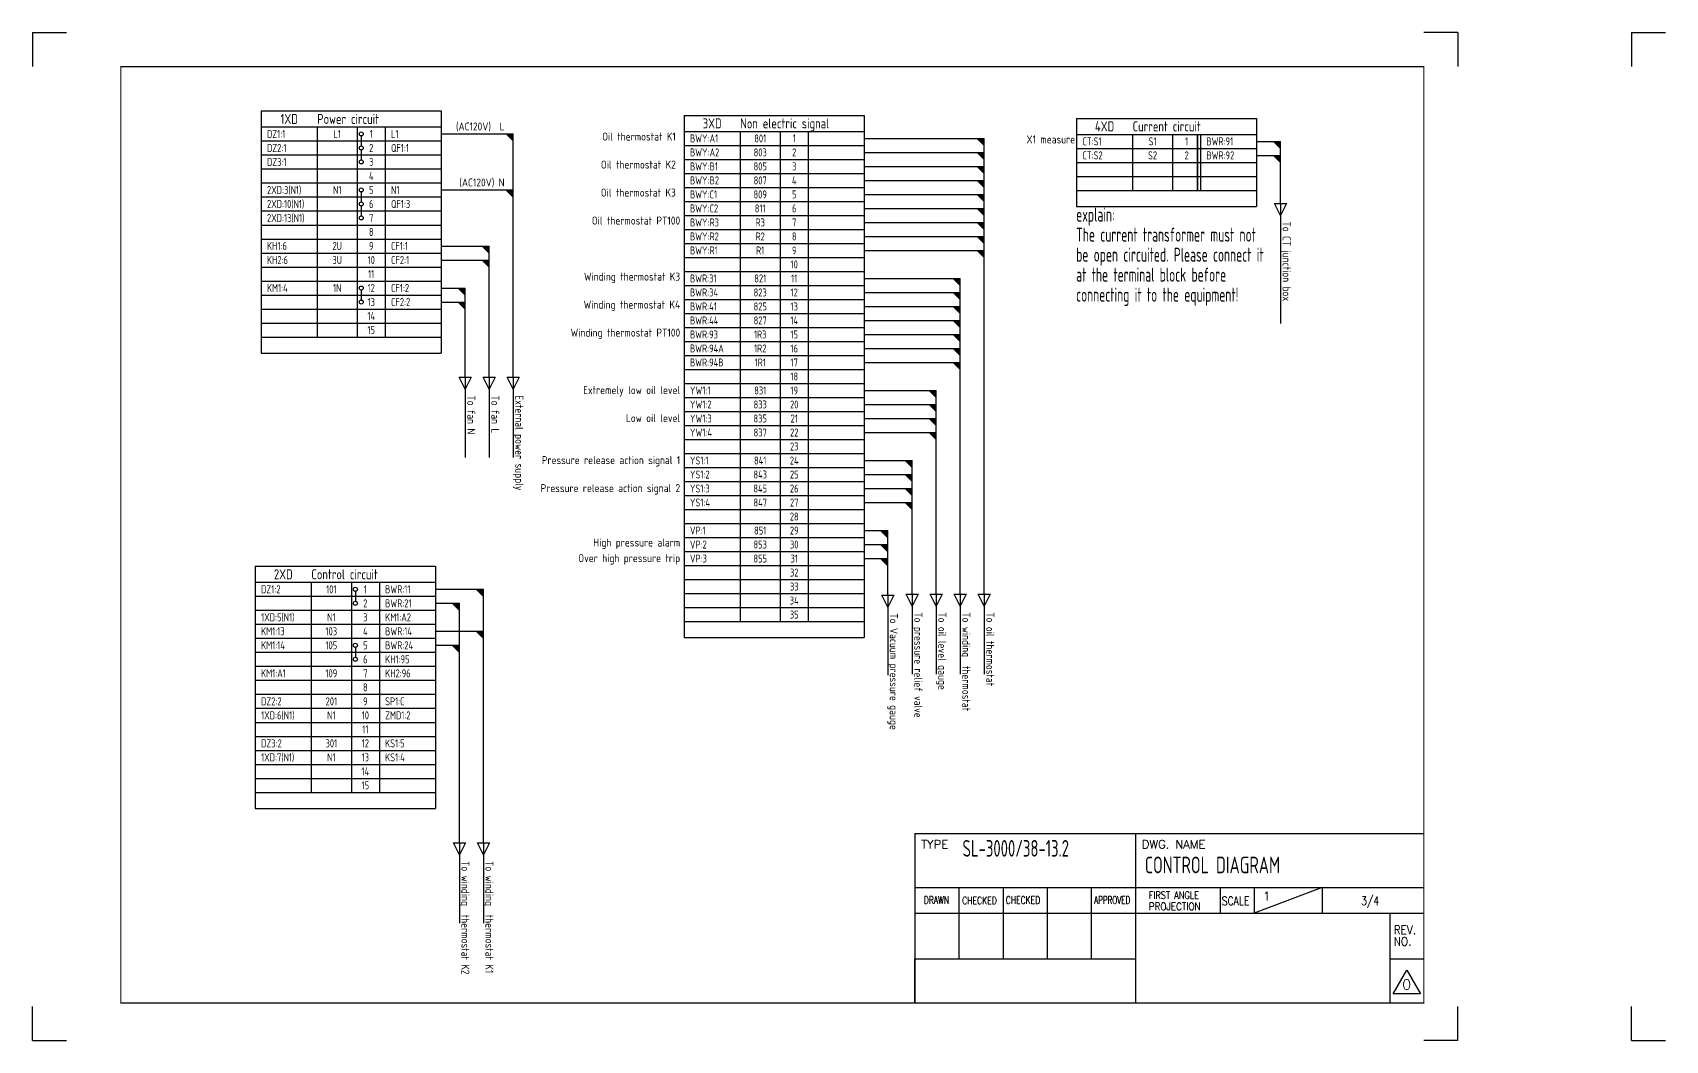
# Model space of a CAD drawing. Header units: millimetres. Extents: x 3839 to 6700, y -15967 to -14234.
# Drawn here: x 4754.7 to 5244.3, y -15966.7 to -15664.5 of the extents above; entities that cross this region are included whole.
import ezdxf
from ezdxf.enums import TextEntityAlignment as Align

# ---------------------------------------------------------------- set-up
doc = ezdxf.new("R2010")
doc.units = ezdxf.units.MM
doc.layers.get('0').update_dxf_attribs({"lineweight": 15})
for name, color, linetype in [('1', 4, 'Continuous'), ('2', 3, 'Continuous'), ('CABLE', 4, 'Continuous'), ('LY_JxDzb', 7, 'Continuous'), ('MXB', 4, 'Continuous')]:
    doc.layers.add(name, color=color, linetype=linetype)
doc.layers.add('paper', color=254, linetype='Continuous', plot=False)
doc.layers.add('铁心', color=3, linetype='Continuous', lineweight=0)
doc.styles.add('GB', font='gbenor.shx', dxfattribs={"bigfont": 'gbcbig.shx'})
doc.styles.add('MY-GB', font='gbenor.shx', dxfattribs={"width": 0.9, "bigfont": 'gbcbig.shx'})
doc.styles.add('ROMANS', font='romans.shx', dxfattribs={"oblique": 5})

msp = doc.modelspace()

# ---------------------------------------------------------------- linework, layer by layer
at = {"layer": '1', "const_width": 0.356}
msp.add_lwpolyline([(4781.13, -15955.49), (5171.86, -15955.49), (5171.86, -15674.65), (4781.13, -15674.65), (4781.13, -15955.49)], dxfattribs=at)
msp.add_lwpolyline([(4781.13, -15955.49), (5171.86, -15955.49), (5171.86, -15674.65), (4781.13, -15674.65), (4781.13, -15955.49)], dxfattribs=at)
at = {"layer": '2'}
for p, q in [((5019.23, -15904.61), (5171.86, -15904.61)), ((5019.23, -15904.61), (5019.23, -15955.49)), ((5085.37, -15904.61), (5085.37, -15955.49)), ((5019.23, -15920.89), (5171.86, -15920.89)), ((5032.46, -15920.89), (5032.46, -15942.23)), ((5045.69, -15920.89), (5045.69, -15942.23)), ((5058.92, -15920.89), (5058.92, -15942.23)), ((5072.14, -15920.89), (5072.14, -15942.23)), ((5110.81, -15920.89), (5110.81, -15928.52)), ((5141.34, -15920.89), (5120.99, -15928.52)), ((5120.99, -15920.89), (5120.99, -15928.52)), ((5141.34, -15920.89), (5141.34, -15928.52)), ((5019.23, -15928.52), (5085.37, -15928.52)), ((5085.37, -15928.52), (5171.86, -15928.52)), ((5161.69, -15928.52), (5161.69, -15955.49)), ((5019.23, -15942.23), (5085.37, -15942.23)), ((5019.23, -15955.46), (5019.23, -15942.23)), ((5161.69, -15942.23), (5171.86, -15942.23)), ((5162.7, -15952.69), (5166.77, -15945.64)), ((5166.77, -15945.64), (5170.84, -15952.69)), ((5170.84, -15952.69), (5162.7, -15952.69))]:
    msp.add_line(p, q, dxfattribs=at)
at = {"layer": 'CABLE'}
for points in [[(4877.21, -15694.86), (4898.81, -15694.86)], [(4898.81, -15767.84), (4898.81, -15694.86)], [(5004.05, -15696.19), (5040.05, -15696.19)], [(5040.05, -15832.88), (5040.05, -15696.19)], [(5004.05, -15700.39), (5040.05, -15700.39)], [(5121.72, -15697.08), (5128.92, -15697.08)], [(5121.72, -15701.28), (5128.92, -15701.28)], [(5128.92, -15715.67), (5128.92, -15697.08)], [(5004.05, -15704.59), (5040.05, -15704.59)], [(5004.05, -15708.79), (5040.05, -15708.79)], [(4877.21, -15711.66), (4898.81, -15711.66)], [(5004.05, -15712.99), (5040.05, -15712.99)], [(5128.92, -15715.67), (5128.92, -15719.27), (5127.12, -15715.67), (5130.72, -15715.67), (5128.92, -15719.27), (5128.92, -15751.67)], [(5004.05, -15717.19), (5040.05, -15717.19)], [(5004.05, -15721.39), (5040.05, -15721.39)], [(5004.05, -15725.59), (5040.05, -15725.59)], [(4877.21, -15728.46), (4891.61, -15728.46)], [(4891.61, -15767.84), (4891.61, -15728.46)], [(5004.05, -15729.79), (5040.05, -15729.79)], [(4877.21, -15732.66), (4891.61, -15732.66)], [(5004.05, -15738.19), (5032.85, -15738.19)], [(5032.85, -15832.88), (5032.85, -15738.19)], [(4877.21, -15741.06), (4884.41, -15741.06)], [(4877.21, -15745.26), (4884.41, -15745.26)], [(4884.41, -15767.84), (4884.41, -15741.06)], [(5004.05, -15742.39), (5032.85, -15742.39)], [(5004.05, -15746.59), (5032.85, -15746.59)], [(5004.05, -15750.79), (5032.85, -15750.79)], [(5004.05, -15754.99), (5032.85, -15754.99)], [(5004.05, -15759.19), (5032.85, -15759.19)], [(5004.05, -15763.39), (5032.85, -15763.39)], [(4884.41, -15767.84), (4884.41, -15771.44), (4882.61, -15767.84), (4886.21, -15767.84), (4884.41, -15771.44), (4884.41, -15791.84)], [(4891.61, -15767.84), (4891.61, -15771.44), (4889.81, -15767.84), (4893.41, -15767.84), (4891.61, -15771.44), (4891.61, -15791.84)], [(4898.81, -15767.84), (4898.81, -15771.44), (4897.01, -15767.84), (4900.61, -15767.84), (4898.81, -15771.44), (4898.81, -15791.84)], [(5004.05, -15771.79), (5025.65, -15771.79)], [(5025.65, -15832.88), (5025.65, -15771.79)], [(5004.05, -15775.99), (5025.65, -15775.99)], [(5004.05, -15780.19), (5025.65, -15780.19)], [(5004.05, -15784.39), (5025.65, -15784.39)], [(5004.05, -15792.79), (5018.45, -15792.79)], [(5018.45, -15832.88), (5018.45, -15792.79)], [(5004.05, -15796.99), (5018.45, -15796.99)], [(5004.05, -15801.19), (5018.45, -15801.19)], [(5004.05, -15805.39), (5018.45, -15805.39)], [(5004.05, -15813.79), (5011.12, -15813.79)], [(5011.12, -15833.2), (5011.12, -15813.79)], [(5004.05, -15817.99), (5011.12, -15817.99)], [(5004.05, -15822.19), (5011.12, -15822.19)], [(4875.44, -15831.41), (4889.84, -15831.41)], [(4889.84, -15907.49), (4889.84, -15831.41)], [(5011.12, -15833.2), (5011.12, -15836.8), (5009.32, -15833.2), (5012.92, -15833.2), (5011.12, -15836.8), (5011.12, -15857.2)], [(5018.45, -15832.88), (5018.45, -15836.48), (5016.65, -15832.88), (5020.25, -15832.88), (5018.45, -15836.48), (5018.45, -15856.88)], [(5025.65, -15832.88), (5025.65, -15836.48), (5023.85, -15832.88), (5027.45, -15832.88), (5025.65, -15836.48), (5025.65, -15856.88)], [(5032.85, -15832.88), (5032.85, -15836.48), (5031.05, -15832.88), (5034.65, -15832.88), (5032.85, -15836.48), (5032.85, -15856.88)], [(5040.05, -15832.88), (5040.05, -15836.48), (5038.25, -15832.88), (5041.85, -15832.88), (5040.05, -15836.48), (5040.05, -15856.88)], [(4875.44, -15835.61), (4882.64, -15835.61)], [(4882.64, -15907.49), (4882.64, -15835.61)], [(4875.44, -15844.01), (4889.84, -15844.01)], [(4875.44, -15848.21), (4882.64, -15848.21)], [(4882.64, -15907.49), (4882.64, -15911.09), (4880.84, -15907.49), (4884.44, -15907.49), (4882.64, -15911.09), (4882.64, -15931.49)], [(4889.84, -15907.49), (4889.84, -15911.09), (4888.04, -15907.49), (4891.64, -15907.49), (4889.84, -15911.09), (4889.84, -15931.49)]]:
    msp.add_lwpolyline(points, dxfattribs=at)
for points in [[(4898.81, -15694.86), (4898.81, -15697.26), (4896.41, -15694.86)], [(5040.05, -15696.19), (5040.05, -15698.59), (5037.65, -15696.19)], [(5040.05, -15700.39), (5040.05, -15702.79), (5037.65, -15700.39)], [(5128.92, -15697.08), (5128.92, -15699.48), (5126.52, -15697.08)], [(5128.92, -15701.28), (5128.92, -15703.68), (5126.52, -15701.28)], [(5040.05, -15704.59), (5040.05, -15706.99), (5037.65, -15704.59)], [(5040.05, -15708.79), (5040.05, -15711.19), (5037.65, -15708.79)], [(4898.81, -15711.66), (4898.81, -15714.06), (4896.41, -15711.66)], [(5040.05, -15712.99), (5040.05, -15715.39), (5037.65, -15712.99)], [(5040.05, -15717.19), (5040.05, -15719.59), (5037.65, -15717.19)], [(5040.05, -15721.39), (5040.05, -15723.79), (5037.65, -15721.39)], [(5040.05, -15725.59), (5040.05, -15727.99), (5037.65, -15725.59)], [(4891.61, -15728.46), (4891.61, -15730.86), (4889.21, -15728.46)], [(5040.05, -15729.79), (5040.05, -15732.19), (5037.65, -15729.79)], [(4891.61, -15732.66), (4891.61, -15735.06), (4889.21, -15732.66)], [(5032.85, -15738.19), (5032.85, -15740.59), (5030.45, -15738.19)], [(4884.41, -15741.06), (4884.41, -15743.46), (4882.01, -15741.06)], [(4884.41, -15745.26), (4884.41, -15747.66), (4882.01, -15745.26)], [(5032.85, -15742.39), (5032.85, -15744.79), (5030.45, -15742.39)], [(5032.85, -15746.59), (5032.85, -15748.99), (5030.45, -15746.59)], [(5032.85, -15750.79), (5032.85, -15753.19), (5030.45, -15750.79)], [(5032.85, -15754.99), (5032.85, -15757.39), (5030.45, -15754.99)], [(5032.85, -15759.19), (5032.85, -15761.59), (5030.45, -15759.19)], [(5032.85, -15763.39), (5032.85, -15765.79), (5030.45, -15763.39)], [(5025.65, -15771.79), (5025.65, -15774.19), (5023.25, -15771.79)], [(5025.65, -15775.99), (5025.65, -15778.39), (5023.25, -15775.99)], [(5025.65, -15780.19), (5025.65, -15782.59), (5023.25, -15780.19)], [(5025.65, -15784.39), (5025.65, -15786.79), (5023.25, -15784.39)], [(5018.45, -15792.79), (5018.45, -15795.19), (5016.05, -15792.79)], [(5018.45, -15796.99), (5018.45, -15799.39), (5016.05, -15796.99)], [(5018.45, -15801.19), (5018.45, -15803.59), (5016.05, -15801.19)], [(5018.45, -15805.39), (5018.45, -15807.79), (5016.05, -15805.39)], [(5011.12, -15813.79), (5011.12, -15816.19), (5008.72, -15813.79)], [(5011.12, -15817.99), (5011.12, -15820.39), (5008.72, -15817.99)], [(5011.12, -15822.19), (5011.12, -15824.59), (5008.72, -15822.19)], [(4889.84, -15831.41), (4889.84, -15833.81), (4887.44, -15831.41)], [(4882.64, -15835.61), (4882.64, -15838.01), (4880.24, -15835.61)], [(4882.64, -15848.21), (4882.64, -15850.61), (4880.24, -15848.21)], [(4889.84, -15844.01), (4889.84, -15846.41), (4887.44, -15844.01)]]:
    msp.add_solid(points, dxfattribs=at)
at = {"layer": 'LY_JxDzb'}
for p, q in [((4823.21, -15687.96), (4877.21, -15687.96)), ((4823.21, -15687.96), (4823.21, -15692.76)), ((4877.21, -15687.96), (4877.21, -15692.76)), ((4950.05, -15689.29), (5004.05, -15689.29)), ((4950.05, -15689.29), (4950.05, -15694.09)), ((5004.05, -15689.29), (5004.05, -15694.09)), ((5067.72, -15690.18), (5121.72, -15690.18)), ((5067.72, -15690.18), (5067.72, -15694.98)), ((5121.72, -15690.18), (5121.72, -15694.98)), ((4823.21, -15692.76), (4877.21, -15692.76)), ((4823.21, -15692.76), (4823.21, -15696.96)), ((4823.21, -15692.76), (4823.21, -15696.96)), ((4840.01, -15692.76), (4840.01, -15696.96)), ((4852.01, -15692.76), (4852.01, -15696.96)), ((4860.41, -15692.76), (4860.41, -15696.96)), ((4877.21, -15692.76), (4877.21, -15696.96)), ((4877.21, -15692.76), (4877.21, -15696.96)), ((4950.05, -15694.09), (5004.05, -15694.09)), ((4950.05, -15694.09), (4950.05, -15698.29)), ((4950.05, -15694.09), (4950.05, -15698.29)), ((4966.85, -15694.09), (4966.85, -15698.29)), ((4978.85, -15694.09), (4978.85, -15698.29)), ((4987.25, -15694.09), (4987.25, -15698.29)), ((5004.05, -15694.09), (5004.05, -15698.29)), ((5004.05, -15694.09), (5004.05, -15698.29)), ((5067.72, -15694.98), (5121.72, -15694.98)), ((5067.72, -15694.98), (5067.72, -15699.18)), ((5067.72, -15694.98), (5067.72, -15699.18)), ((5084.52, -15694.98), (5084.52, -15699.18)), ((5096.52, -15694.98), (5096.52, -15699.18)), ((5104.92, -15694.98), (5104.92, -15699.18)), ((5121.72, -15694.98), (5121.72, -15699.18)), ((5121.72, -15694.98), (5121.72, -15699.18)), ((4823.21, -15696.96), (4877.21, -15696.96)), ((4823.21, -15696.96), (4823.21, -15701.16)), ((4823.21, -15696.96), (4823.21, -15701.16)), ((4823.21, -15701.16), (4877.21, -15701.16)), ((4823.21, -15701.16), (4823.21, -15705.36)), ((4823.21, -15701.16), (4823.21, -15705.36)), ((4840.01, -15696.96), (4840.01, -15701.16)), ((4840.01, -15701.16), (4840.01, -15705.36)), ((4852.01, -15696.96), (4852.01, -15701.16)), ((4852.01, -15701.16), (4852.01, -15705.36)), ((4860.41, -15696.96), (4860.41, -15701.16)), ((4860.41, -15701.16), (4860.41, -15705.36)), ((4877.21, -15696.96), (4877.21, -15701.16)), ((4877.21, -15696.96), (4877.21, -15701.16)), ((4877.21, -15701.16), (4877.21, -15705.36)), ((4877.21, -15701.16), (4877.21, -15705.36)), ((4950.05, -15698.29), (5004.05, -15698.29)), ((4950.05, -15698.29), (4950.05, -15702.49)), ((4950.05, -15698.29), (4950.05, -15702.49)), ((4966.85, -15698.29), (4966.85, -15702.49)), ((4978.85, -15698.29), (4978.85, -15702.49)), ((4987.25, -15698.29), (4987.25, -15702.49)), ((5004.05, -15698.29), (5004.05, -15702.49)), ((5004.05, -15698.29), (5004.05, -15702.49)), ((5067.72, -15699.18), (5121.72, -15699.18)), ((5067.72, -15699.18), (5067.72, -15703.38)), ((5067.72, -15699.18), (5067.72, -15703.38)), ((5084.52, -15699.18), (5084.52, -15703.38)), ((5096.52, -15699.18), (5096.52, -15703.38)), ((5104.92, -15699.18), (5104.92, -15703.38)), ((5121.72, -15699.18), (5121.72, -15703.38)), ((5121.72, -15699.18), (5121.72, -15703.38)), ((4823.21, -15705.36), (4877.21, -15705.36)), ((4823.21, -15705.36), (4823.21, -15709.56)), ((4823.21, -15705.36), (4823.21, -15709.56)), ((4840.01, -15705.36), (4840.01, -15709.56)), ((4852.01, -15705.36), (4852.01, -15709.56)), ((4860.41, -15705.36), (4860.41, -15709.56)), ((4877.21, -15705.36), (4877.21, -15709.56)), ((4877.21, -15705.36), (4877.21, -15709.56)), ((4950.05, -15702.49), (5004.05, -15702.49)), ((4950.05, -15702.49), (4950.05, -15706.69)), ((4950.05, -15702.49), (4950.05, -15706.69)), ((4966.85, -15702.49), (4966.85, -15706.69)), ((4978.85, -15702.49), (4978.85, -15706.69)), ((4987.25, -15702.49), (4987.25, -15706.69)), ((5004.05, -15702.49), (5004.05, -15706.69)), ((5004.05, -15702.49), (5004.05, -15706.69)), ((5067.72, -15703.38), (5121.72, -15703.38)), ((5067.72, -15703.38), (5067.72, -15707.58)), ((5067.72, -15703.38), (5067.72, -15707.58)), ((5084.52, -15703.38), (5084.52, -15711.78)), ((5096.52, -15703.38), (5096.52, -15711.78)), ((5104.92, -15703.38), (5104.92, -15707.58)), ((5121.72, -15703.38), (5121.72, -15707.58)), ((5121.72, -15703.38), (5121.72, -15707.58)), ((4823.21, -15709.56), (4877.21, -15709.56)), ((4823.21, -15709.56), (4823.21, -15713.76)), ((4823.21, -15709.56), (4823.21, -15713.76)), ((4840.01, -15709.56), (4840.01, -15713.76)), ((4852.01, -15709.56), (4852.01, -15713.76)), ((4860.41, -15709.56), (4860.41, -15713.76)), ((4877.21, -15709.56), (4877.21, -15713.76)), ((4877.21, -15709.56), (4877.21, -15713.76)), ((4950.05, -15706.69), (5004.05, -15706.69)), ((4950.05, -15706.69), (4950.05, -15710.89)), ((4950.05, -15706.69), (4950.05, -15710.89)), ((4950.05, -15710.89), (5004.05, -15710.89)), ((4950.05, -15710.89), (4950.05, -15715.09)), ((4950.05, -15710.89), (4950.05, -15715.09)), ((4966.85, -15706.69), (4966.85, -15710.89)), ((4966.85, -15710.89), (4966.85, -15715.09)), ((4978.85, -15706.69), (4978.85, -15710.89)), ((4978.85, -15710.89), (4978.85, -15715.09)), ((4987.25, -15706.69), (4987.25, -15710.89)), ((4987.25, -15710.89), (4987.25, -15715.09)), ((5004.05, -15706.69), (5004.05, -15710.89)), ((5004.05, -15706.69), (5004.05, -15710.89)), ((5004.05, -15710.89), (5004.05, -15715.09)), ((5004.05, -15710.89), (5004.05, -15715.09)), ((5067.72, -15707.58), (5121.72, -15707.58)), ((5067.72, -15707.58), (5067.72, -15711.78)), ((5067.72, -15707.58), (5067.72, -15711.78)), ((5104.92, -15707.58), (5104.92, -15711.78)), ((5121.72, -15707.58), (5121.72, -15711.78)), ((5121.72, -15707.58), (5121.72, -15711.78)), ((4823.21, -15713.76), (4877.21, -15713.76)), ((4823.21, -15713.76), (4823.21, -15717.96)), ((4823.21, -15713.76), (4823.21, -15717.96)), ((4840.01, -15713.76), (4840.01, -15717.96)), ((4852.01, -15713.76), (4852.01, -15717.96)), ((4860.41, -15713.76), (4860.41, -15717.96)), ((4877.21, -15713.76), (4877.21, -15717.96)), ((4877.21, -15713.76), (4877.21, -15717.96)), ((4950.05, -15715.09), (5004.05, -15715.09)), ((4950.05, -15715.09), (4950.05, -15719.29)), ((4950.05, -15715.09), (4950.05, -15719.29)), ((4966.85, -15715.09), (4966.85, -15719.29)), ((4978.85, -15715.09), (4978.85, -15719.29)), ((4987.25, -15715.09), (4987.25, -15719.29)), ((5004.05, -15715.09), (5004.05, -15719.29)), ((5004.05, -15715.09), (5004.05, -15719.29)), ((5067.72, -15711.78), (5121.72, -15711.78)), ((5067.72, -15711.78), (5067.72, -15715.98)), ((5067.72, -15711.78), (5067.72, -15715.98)), ((5067.72, -15711.78), (5121.72, -15711.78)), ((5067.72, -15711.78), (5067.72, -15716.58)), ((5121.72, -15711.78), (5121.72, -15715.98)), ((5121.72, -15711.78), (5121.72, -15715.98)), ((5121.72, -15711.78), (5121.72, -15716.58)), ((4823.21, -15717.96), (4877.21, -15717.96)), ((4823.21, -15717.96), (4823.21, -15722.16)), ((4823.21, -15717.96), (4823.21, -15722.16)), ((4840.01, -15717.96), (4840.01, -15722.16)), ((4852.01, -15717.96), (4852.01, -15722.16)), ((4860.41, -15717.96), (4860.41, -15722.16)), ((4877.21, -15717.96), (4877.21, -15722.16)), ((4877.21, -15717.96), (4877.21, -15722.16)), ((4950.05, -15719.29), (5004.05, -15719.29)), ((4950.05, -15719.29), (4950.05, -15723.49)), ((4950.05, -15719.29), (4950.05, -15723.49)), ((4966.85, -15719.29), (4966.85, -15723.49)), ((4978.85, -15719.29), (4978.85, -15723.49)), ((4987.25, -15719.29), (4987.25, -15723.49)), ((5004.05, -15719.29), (5004.05, -15723.49)), ((5004.05, -15719.29), (5004.05, -15723.49)), ((5067.72, -15716.58), (5121.72, -15716.58)), ((4823.21, -15722.16), (4877.21, -15722.16)), ((4823.21, -15722.16), (4823.21, -15726.36)), ((4823.21, -15722.16), (4823.21, -15726.36)), ((4840.01, -15722.16), (4840.01, -15726.36)), ((4852.01, -15722.16), (4852.01, -15726.36)), ((4860.41, -15722.16), (4860.41, -15726.36)), ((4877.21, -15722.16), (4877.21, -15726.36)), ((4877.21, -15722.16), (4877.21, -15726.36)), ((4950.05, -15723.49), (5004.05, -15723.49)), ((4950.05, -15723.49), (4950.05, -15727.69)), ((4950.05, -15723.49), (4950.05, -15727.69)), ((4966.85, -15723.49), (4966.85, -15727.69)), ((4978.85, -15723.49), (4978.85, -15727.69)), ((4987.25, -15723.49), (4987.25, -15727.69)), ((5004.05, -15723.49), (5004.05, -15727.69)), ((5004.05, -15723.49), (5004.05, -15727.69)), ((4823.21, -15726.36), (4877.21, -15726.36)), ((4823.21, -15726.36), (4823.21, -15730.56)), ((4823.21, -15726.36), (4823.21, -15730.56)), ((4823.21, -15730.56), (4877.21, -15730.56)), ((4823.21, -15730.56), (4823.21, -15734.76)), ((4823.21, -15730.56), (4823.21, -15734.76)), ((4840.01, -15726.36), (4840.01, -15730.56)), ((4840.01, -15730.56), (4840.01, -15734.76)), ((4852.01, -15726.36), (4852.01, -15730.56)), ((4852.01, -15730.56), (4852.01, -15734.76)), ((4860.41, -15726.36), (4860.41, -15730.56)), ((4860.41, -15730.56), (4860.41, -15734.76)), ((4877.21, -15726.36), (4877.21, -15730.56)), ((4877.21, -15726.36), (4877.21, -15730.56)), ((4877.21, -15730.56), (4877.21, -15734.76)), ((4877.21, -15730.56), (4877.21, -15734.76)), ((4950.05, -15727.69), (5004.05, -15727.69)), ((4950.05, -15727.69), (4950.05, -15731.89)), ((4950.05, -15727.69), (4950.05, -15731.89)), ((4966.85, -15727.69), (4966.85, -15731.89)), ((4978.85, -15727.69), (4978.85, -15731.89)), ((4987.25, -15727.69), (4987.25, -15731.89)), ((5004.05, -15727.69), (5004.05, -15731.89)), ((5004.05, -15727.69), (5004.05, -15731.89)), ((4823.21, -15734.76), (4877.21, -15734.76)), ((4823.21, -15734.76), (4823.21, -15738.96)), ((4823.21, -15734.76), (4823.21, -15738.96)), ((4840.01, -15734.76), (4840.01, -15738.96)), ((4852.01, -15734.76), (4852.01, -15738.96)), ((4860.41, -15734.76), (4860.41, -15738.96)), ((4877.21, -15734.76), (4877.21, -15738.96)), ((4877.21, -15734.76), (4877.21, -15738.96)), ((4950.05, -15731.89), (5004.05, -15731.89)), ((4950.05, -15731.89), (4950.05, -15736.09)), ((4950.05, -15731.89), (4950.05, -15736.09)), ((4966.85, -15731.89), (4966.85, -15736.09)), ((4978.85, -15731.89), (4978.85, -15736.09)), ((4987.25, -15731.89), (4987.25, -15736.09)), ((5004.05, -15731.89), (5004.05, -15736.09)), ((5004.05, -15731.89), (5004.05, -15736.09)), ((4823.21, -15738.96), (4877.21, -15738.96)), ((4823.21, -15738.96), (4823.21, -15743.16)), ((4823.21, -15738.96), (4823.21, -15743.16)), ((4840.01, -15738.96), (4840.01, -15743.16)), ((4852.01, -15738.96), (4852.01, -15743.16)), ((4860.41, -15738.96), (4860.41, -15743.16)), ((4877.21, -15738.96), (4877.21, -15743.16)), ((4877.21, -15738.96), (4877.21, -15743.16)), ((4950.05, -15736.09), (5004.05, -15736.09)), ((4950.05, -15736.09), (4950.05, -15740.29)), ((4950.05, -15736.09), (4950.05, -15740.29)), ((4950.05, -15740.29), (5004.05, -15740.29)), ((4950.05, -15740.29), (4950.05, -15744.49)), ((4950.05, -15740.29), (4950.05, -15744.49)), ((4966.85, -15736.09), (4966.85, -15740.29)), ((4966.85, -15740.29), (4966.85, -15744.49)), ((4978.85, -15736.09), (4978.85, -15740.29)), ((4978.85, -15740.29), (4978.85, -15744.49)), ((4987.25, -15736.09), (4987.25, -15740.29)), ((4987.25, -15740.29), (4987.25, -15744.49)), ((5004.05, -15736.09), (5004.05, -15740.29)), ((5004.05, -15736.09), (5004.05, -15740.29)), ((5004.05, -15740.29), (5004.05, -15744.49)), ((5004.05, -15740.29), (5004.05, -15744.49)), ((4823.21, -15743.16), (4877.21, -15743.16)), ((4823.21, -15743.16), (4823.21, -15747.36)), ((4823.21, -15743.16), (4823.21, -15747.36)), ((4840.01, -15743.16), (4840.01, -15747.36)), ((4852.01, -15743.16), (4852.01, -15747.36)), ((4860.41, -15743.16), (4860.41, -15747.36)), ((4877.21, -15743.16), (4877.21, -15747.36)), ((4877.21, -15743.16), (4877.21, -15747.36)), ((4950.05, -15744.49), (5004.05, -15744.49)), ((4950.05, -15744.49), (4950.05, -15748.69)), ((4950.05, -15744.49), (4950.05, -15748.69)), ((4966.85, -15744.49), (4966.85, -15748.69)), ((4978.85, -15744.49), (4978.85, -15748.69)), ((4987.25, -15744.49), (4987.25, -15748.69)), ((5004.05, -15744.49), (5004.05, -15748.69)), ((5004.05, -15744.49), (5004.05, -15748.69)), ((4823.21, -15747.36), (4877.21, -15747.36)), ((4823.21, -15747.36), (4823.21, -15751.56)), ((4823.21, -15747.36), (4823.21, -15751.56)), ((4840.01, -15747.36), (4840.01, -15751.56)), ((4852.01, -15747.36), (4852.01, -15751.56)), ((4860.41, -15747.36), (4860.41, -15751.56)), ((4877.21, -15747.36), (4877.21, -15751.56)), ((4877.21, -15747.36), (4877.21, -15751.56)), ((4950.05, -15748.69), (5004.05, -15748.69)), ((4950.05, -15748.69), (4950.05, -15752.89)), ((4950.05, -15748.69), (4950.05, -15752.89)), ((4966.85, -15748.69), (4966.85, -15752.89)), ((4978.85, -15748.69), (4978.85, -15752.89)), ((4987.25, -15748.69), (4987.25, -15752.89)), ((5004.05, -15748.69), (5004.05, -15752.89)), ((5004.05, -15748.69), (5004.05, -15752.89)), ((4823.21, -15751.56), (4877.21, -15751.56)), ((4823.21, -15751.56), (4823.21, -15755.76)), ((4823.21, -15751.56), (4823.21, -15755.76)), ((4840.01, -15751.56), (4840.01, -15755.76)), ((4852.01, -15751.56), (4852.01, -15755.76)), ((4860.41, -15751.56), (4860.41, -15755.76)), ((4877.21, -15751.56), (4877.21, -15755.76)), ((4877.21, -15751.56), (4877.21, -15755.76)), ((4950.05, -15752.89), (5004.05, -15752.89)), ((4950.05, -15752.89), (4950.05, -15757.09)), ((4950.05, -15752.89), (4950.05, -15757.09)), ((4966.85, -15752.89), (4966.85, -15757.09)), ((4978.85, -15752.89), (4978.85, -15757.09)), ((4987.25, -15752.89), (4987.25, -15757.09)), ((5004.05, -15752.89), (5004.05, -15757.09)), ((5004.05, -15752.89), (5004.05, -15757.09)), ((4823.21, -15755.76), (4877.21, -15755.76)), ((4823.21, -15755.76), (4823.21, -15760.56)), ((4877.21, -15755.76), (4877.21, -15760.56)), ((4950.05, -15757.09), (5004.05, -15757.09)), ((4950.05, -15757.09), (4950.05, -15761.29)), ((4950.05, -15757.09), (4950.05, -15761.29)), ((4966.85, -15757.09), (4966.85, -15761.29)), ((4978.85, -15757.09), (4978.85, -15761.29)), ((4987.25, -15757.09), (4987.25, -15761.29)), ((5004.05, -15757.09), (5004.05, -15761.29)), ((5004.05, -15757.09), (5004.05, -15761.29)), ((4823.21, -15760.56), (4877.21, -15760.56)), ((4950.05, -15761.29), (5004.05, -15761.29)), ((4950.05, -15761.29), (4950.05, -15765.49)), ((4950.05, -15761.29), (4950.05, -15765.49)), ((4966.85, -15761.29), (4966.85, -15765.49)), ((4978.85, -15761.29), (4978.85, -15765.49)), ((4987.25, -15761.29), (4987.25, -15765.49)), ((5004.05, -15761.29), (5004.05, -15765.49)), ((5004.05, -15761.29), (5004.05, -15765.49)), ((4950.05, -15765.49), (5004.05, -15765.49)), ((4950.05, -15765.49), (4950.05, -15769.69)), ((4950.05, -15765.49), (4950.05, -15769.69)), ((4950.05, -15769.69), (5004.05, -15769.69)), ((4950.05, -15769.69), (4950.05, -15773.89)), ((4950.05, -15769.69), (4950.05, -15773.89)), ((4966.85, -15765.49), (4966.85, -15769.69)), ((4966.85, -15769.69), (4966.85, -15773.89)), ((4978.85, -15765.49), (4978.85, -15769.69)), ((4978.85, -15769.69), (4978.85, -15773.89)), ((4987.25, -15765.49), (4987.25, -15769.69)), ((4987.25, -15769.69), (4987.25, -15773.89)), ((5004.05, -15765.49), (5004.05, -15769.69)), ((5004.05, -15765.49), (5004.05, -15769.69)), ((5004.05, -15769.69), (5004.05, -15773.89)), ((5004.05, -15769.69), (5004.05, -15773.89)), ((4950.05, -15773.89), (5004.05, -15773.89)), ((4950.05, -15773.89), (4950.05, -15778.09)), ((4950.05, -15773.89), (4950.05, -15778.09)), ((4966.85, -15773.89), (4966.85, -15778.09)), ((4978.85, -15773.89), (4978.85, -15778.09)), ((4987.25, -15773.89), (4987.25, -15778.09)), ((5004.05, -15773.89), (5004.05, -15778.09)), ((5004.05, -15773.89), (5004.05, -15778.09)), ((4950.05, -15778.09), (5004.05, -15778.09)), ((4950.05, -15778.09), (4950.05, -15782.29)), ((4950.05, -15778.09), (4950.05, -15782.29)), ((4966.85, -15778.09), (4966.85, -15782.29)), ((4978.85, -15778.09), (4978.85, -15782.29)), ((4987.25, -15778.09), (4987.25, -15782.29)), ((5004.05, -15778.09), (5004.05, -15782.29)), ((5004.05, -15778.09), (5004.05, -15782.29)), ((4950.05, -15782.29), (5004.05, -15782.29)), ((4950.05, -15782.29), (4950.05, -15786.49)), ((4950.05, -15782.29), (4950.05, -15786.49)), ((4966.85, -15782.29), (4966.85, -15786.49)), ((4978.85, -15782.29), (4978.85, -15786.49)), ((4987.25, -15782.29), (4987.25, -15786.49)), ((5004.05, -15782.29), (5004.05, -15786.49)), ((5004.05, -15782.29), (5004.05, -15786.49)), ((4950.05, -15786.49), (5004.05, -15786.49)), ((4950.05, -15786.49), (4950.05, -15790.69)), ((4950.05, -15786.49), (4950.05, -15790.69)), ((4966.85, -15786.49), (4966.85, -15790.69)), ((4978.85, -15786.49), (4978.85, -15790.69)), ((4987.25, -15786.49), (4987.25, -15790.69)), ((5004.05, -15786.49), (5004.05, -15790.69)), ((5004.05, -15786.49), (5004.05, -15790.69)), ((4950.05, -15790.69), (5004.05, -15790.69)), ((4950.05, -15790.69), (4950.05, -15794.89)), ((4950.05, -15790.69), (4950.05, -15794.89)), ((4966.85, -15790.69), (4966.85, -15794.89)), ((4978.85, -15790.69), (4978.85, -15794.89)), ((4987.25, -15790.69), (4987.25, -15794.89)), ((5004.05, -15790.69), (5004.05, -15794.89)), ((5004.05, -15790.69), (5004.05, -15794.89)), ((4950.05, -15794.89), (5004.05, -15794.89)), ((4950.05, -15794.89), (4950.05, -15799.09)), ((4950.05, -15794.89), (4950.05, -15799.09)), ((4950.05, -15799.09), (5004.05, -15799.09)), ((4950.05, -15799.09), (4950.05, -15803.29)), ((4950.05, -15799.09), (4950.05, -15803.29)), ((4966.85, -15794.89), (4966.85, -15799.09)), ((4966.85, -15799.09), (4966.85, -15803.29)), ((4978.85, -15794.89), (4978.85, -15799.09)), ((4978.85, -15799.09), (4978.85, -15803.29)), ((4987.25, -15794.89), (4987.25, -15799.09)), ((4987.25, -15799.09), (4987.25, -15803.29)), ((5004.05, -15794.89), (5004.05, -15799.09)), ((5004.05, -15794.89), (5004.05, -15799.09)), ((5004.05, -15799.09), (5004.05, -15803.29)), ((5004.05, -15799.09), (5004.05, -15803.29)), ((4950.05, -15803.29), (5004.05, -15803.29)), ((4950.05, -15803.29), (4950.05, -15807.49)), ((4950.05, -15803.29), (4950.05, -15807.49)), ((4966.85, -15803.29), (4966.85, -15807.49)), ((4978.85, -15803.29), (4978.85, -15807.49)), ((4987.25, -15803.29), (4987.25, -15807.49)), ((5004.05, -15803.29), (5004.05, -15807.49)), ((5004.05, -15803.29), (5004.05, -15807.49)), ((4950.05, -15807.49), (5004.05, -15807.49)), ((4950.05, -15807.49), (4950.05, -15811.69)), ((4950.05, -15807.49), (4950.05, -15811.69)), ((4966.85, -15807.49), (4966.85, -15811.69)), ((4978.85, -15807.49), (4978.85, -15811.69)), ((4987.25, -15807.49), (4987.25, -15811.69)), ((5004.05, -15807.49), (5004.05, -15811.69)), ((5004.05, -15807.49), (5004.05, -15811.69)), ((4950.05, -15811.69), (5004.05, -15811.69)), ((4950.05, -15811.69), (4950.05, -15815.89)), ((4950.05, -15811.69), (4950.05, -15815.89)), ((4966.85, -15811.69), (4966.85, -15815.89)), ((4978.85, -15811.69), (4978.85, -15815.89)), ((4987.25, -15811.69), (4987.25, -15815.89)), ((5004.05, -15811.69), (5004.05, -15815.89)), ((5004.05, -15811.69), (5004.05, -15815.89)), ((4950.05, -15815.89), (5004.05, -15815.89)), ((4950.05, -15815.89), (4950.05, -15841.09)), ((4950.05, -15815.89), (4950.05, -15841.09)), ((4966.85, -15815.89), (4966.85, -15841.09)), ((4978.85, -15815.89), (4978.85, -15841.09)), ((4987.25, -15815.89), (4987.25, -15841.09)), ((5004.05, -15815.89), (5004.05, -15841.09)), ((5004.05, -15815.89), (5004.05, -15841.09)), ((4950.05, -15820.09), (5004.05, -15820.09)), ((4821.44, -15824.51), (4875.44, -15824.51)), ((4821.44, -15824.51), (4821.44, -15829.31)), ((4875.44, -15824.51), (4875.44, -15829.31)), ((4950.05, -15824.29), (5004.05, -15824.29)), ((4950.05, -15828.49), (5004.05, -15828.49)), ((4821.44, -15829.31), (4875.44, -15829.31)), ((4821.44, -15829.31), (4821.44, -15833.51)), ((4821.44, -15829.31), (4821.44, -15833.51)), ((4821.44, -15833.51), (4875.44, -15833.51)), ((4821.44, -15833.51), (4821.44, -15837.71)), ((4821.44, -15833.51), (4821.44, -15837.71)), ((4838.24, -15829.31), (4838.24, -15833.51)), ((4838.24, -15833.51), (4838.24, -15837.71)), ((4850.24, -15829.31), (4850.24, -15833.51)), ((4850.24, -15833.51), (4850.24, -15837.71)), ((4858.64, -15829.31), (4858.64, -15833.51)), ((4858.64, -15833.51), (4858.64, -15837.71)), ((4875.44, -15829.31), (4875.44, -15833.51)), ((4875.44, -15829.31), (4875.44, -15833.51)), ((4875.44, -15833.51), (4875.44, -15837.71)), ((4875.44, -15833.51), (4875.44, -15837.71)), ((4950.05, -15832.69), (5004.05, -15832.69)), ((4821.44, -15837.71), (4875.44, -15837.71)), ((4821.44, -15837.71), (4821.44, -15841.91)), ((4821.44, -15837.71), (4821.44, -15841.91)), ((4838.24, -15837.71), (4838.24, -15841.91)), ((4850.24, -15837.71), (4850.24, -15841.91)), ((4858.64, -15837.71), (4858.64, -15841.91)), ((4875.44, -15837.71), (4875.44, -15841.91)), ((4875.44, -15837.71), (4875.44, -15841.91)), ((4950.05, -15836.89), (5004.05, -15836.89)), ((4821.44, -15841.91), (4875.44, -15841.91)), ((4821.44, -15841.91), (4821.44, -15846.11)), ((4821.44, -15841.91), (4821.44, -15846.11)), ((4838.24, -15841.91), (4838.24, -15846.11)), ((4850.24, -15841.91), (4850.24, -15846.11)), ((4858.64, -15841.91), (4858.64, -15846.11)), ((4875.44, -15841.91), (4875.44, -15846.11)), ((4875.44, -15841.91), (4875.44, -15846.11)), ((4950.05, -15841.09), (5004.05, -15841.09)), ((4950.05, -15841.09), (4950.05, -15845.89)), ((5004.05, -15841.09), (5004.05, -15845.89)), ((4821.44, -15846.11), (4875.44, -15846.11)), ((4821.44, -15846.11), (4821.44, -15850.31)), ((4821.44, -15846.11), (4821.44, -15850.31)), ((4838.24, -15846.11), (4838.24, -15850.31)), ((4850.24, -15846.11), (4850.24, -15850.31)), ((4858.64, -15846.11), (4858.64, -15850.31)), ((4875.44, -15846.11), (4875.44, -15850.31)), ((4875.44, -15846.11), (4875.44, -15850.31)), ((4950.05, -15845.89), (5004.05, -15845.89)), ((4821.44, -15850.31), (4875.44, -15850.31)), ((4821.44, -15850.31), (4821.44, -15854.51)), ((4821.44, -15850.31), (4821.44, -15854.51)), ((4838.24, -15850.31), (4838.24, -15854.51)), ((4850.24, -15850.31), (4850.24, -15854.51)), ((4858.64, -15850.31), (4858.64, -15854.51)), ((4875.44, -15850.31), (4875.44, -15854.51)), ((4875.44, -15850.31), (4875.44, -15854.51)), ((4821.44, -15854.51), (4875.44, -15854.51)), ((4821.44, -15854.51), (4821.44, -15858.71)), ((4821.44, -15854.51), (4821.44, -15858.71)), ((4838.24, -15854.51), (4838.24, -15858.71)), ((4850.24, -15854.51), (4850.24, -15858.71)), ((4858.64, -15854.51), (4858.64, -15858.71)), ((4875.44, -15854.51), (4875.44, -15858.71)), ((4875.44, -15854.51), (4875.44, -15858.71)), ((4821.44, -15858.71), (4875.44, -15858.71)), ((4821.44, -15858.71), (4821.44, -15862.91)), ((4821.44, -15858.71), (4821.44, -15862.91)), ((4821.44, -15862.91), (4875.44, -15862.91)), ((4821.44, -15862.91), (4821.44, -15867.11)), ((4821.44, -15862.91), (4821.44, -15867.11)), ((4838.24, -15858.71), (4838.24, -15862.91)), ((4838.24, -15862.91), (4838.24, -15867.11)), ((4850.24, -15858.71), (4850.24, -15862.91)), ((4850.24, -15862.91), (4850.24, -15867.11)), ((4858.64, -15858.71), (4858.64, -15862.91)), ((4858.64, -15862.91), (4858.64, -15867.11)), ((4875.44, -15858.71), (4875.44, -15862.91)), ((4875.44, -15858.71), (4875.44, -15862.91)), ((4875.44, -15862.91), (4875.44, -15867.11)), ((4875.44, -15862.91), (4875.44, -15867.11)), ((4821.44, -15867.11), (4875.44, -15867.11)), ((4821.44, -15867.11), (4821.44, -15871.31)), ((4821.44, -15867.11), (4821.44, -15871.31)), ((4838.24, -15867.11), (4838.24, -15871.31)), ((4850.24, -15867.11), (4850.24, -15871.31)), ((4858.64, -15867.11), (4858.64, -15871.31)), ((4875.44, -15867.11), (4875.44, -15871.31)), ((4875.44, -15867.11), (4875.44, -15871.31)), ((4821.44, -15871.31), (4875.44, -15871.31)), ((4821.44, -15871.31), (4821.44, -15875.51)), ((4821.44, -15871.31), (4821.44, -15875.51)), ((4838.24, -15871.31), (4838.24, -15875.51)), ((4850.24, -15871.31), (4850.24, -15875.51)), ((4858.64, -15871.31), (4858.64, -15875.51)), ((4875.44, -15871.31), (4875.44, -15875.51)), ((4875.44, -15871.31), (4875.44, -15875.51)), ((4821.44, -15875.51), (4875.44, -15875.51)), ((4821.44, -15875.51), (4821.44, -15879.71)), ((4821.44, -15875.51), (4821.44, -15879.71)), ((4838.24, -15875.51), (4838.24, -15879.71)), ((4850.24, -15875.51), (4850.24, -15879.71)), ((4858.64, -15875.51), (4858.64, -15879.71)), ((4875.44, -15875.51), (4875.44, -15879.71)), ((4875.44, -15875.51), (4875.44, -15879.71)), ((4821.44, -15879.71), (4875.44, -15879.71)), ((4821.44, -15879.71), (4821.44, -15883.91)), ((4821.44, -15879.71), (4821.44, -15883.91)), ((4838.24, -15879.71), (4838.24, -15883.91)), ((4850.24, -15879.71), (4850.24, -15883.91)), ((4858.64, -15879.71), (4858.64, -15883.91)), ((4875.44, -15879.71), (4875.44, -15883.91)), ((4875.44, -15879.71), (4875.44, -15883.91)), ((4821.44, -15883.91), (4875.44, -15883.91)), ((4821.44, -15883.91), (4821.44, -15888.11)), ((4821.44, -15883.91), (4821.44, -15888.11)), ((4838.24, -15883.91), (4838.24, -15888.11)), ((4850.24, -15883.91), (4850.24, -15888.11)), ((4858.64, -15883.91), (4858.64, -15888.11)), ((4875.44, -15883.91), (4875.44, -15888.11)), ((4875.44, -15883.91), (4875.44, -15888.11)), ((4821.44, -15888.11), (4875.44, -15888.11)), ((4821.44, -15888.11), (4821.44, -15892.31)), ((4821.44, -15888.11), (4821.44, -15892.31)), ((4821.44, -15892.31), (4875.44, -15892.31)), ((4821.44, -15892.31), (4821.44, -15897.11)), ((4838.24, -15888.11), (4838.24, -15892.31)), ((4850.24, -15888.11), (4850.24, -15892.31)), ((4858.64, -15888.11), (4858.64, -15892.31)), ((4875.44, -15888.11), (4875.44, -15892.31)), ((4875.44, -15888.11), (4875.44, -15892.31)), ((4875.44, -15892.31), (4875.44, -15897.11)), ((4821.44, -15897.11), (4875.44, -15897.11))]:
    msp.add_line(p, q, dxfattribs=at)
at = {"layer": 'LY_JxDzb', "color": 2}
for p, q in [((4853.21, -15695.46), (4853.21, -15696.96)), ((4853.21, -15696.96), (4853.21, -15698.46)), ((4853.21, -15699.66), (4853.21, -15701.16)), ((4853.21, -15701.16), (4853.21, -15702.66)), ((4853.21, -15712.26), (4853.21, -15713.76)), ((4853.21, -15713.76), (4853.21, -15715.26)), ((4853.21, -15716.46), (4853.21, -15717.96)), ((4853.21, -15717.96), (4853.21, -15719.46)), ((4853.21, -15741.66), (4853.21, -15743.16)), ((4853.21, -15743.16), (4853.21, -15744.66)), ((4851.44, -15832.01), (4851.44, -15833.51)), ((4851.44, -15833.51), (4851.44, -15835.01)), ((4851.44, -15848.81), (4851.44, -15850.31)), ((4851.44, -15850.31), (4851.44, -15851.81))]:
    msp.add_line(p, q, dxfattribs=at)
at = {"layer": 'LY_JxDzb', "color": 1}
for points in [[(5103.96, -15694.98, 0.48, 0.48, 0), (5103.96, -15699.18, 0.48, 0.48, 0)], [(5103.96, -15699.18, 0.48, 0.48, 0), (5103.96, -15703.38, 0.48, 0.48, 0)], [(5103.96, -15703.38, 0.48, 0.48, 0), (5103.96, -15707.58, 0.48, 0.48, 0)], [(5103.96, -15707.58, 0.48, 0.48, 0), (5103.96, -15711.78, 0.48, 0.48, 0)]]:
    msp.add_lwpolyline(points, format="xyseb", dxfattribs=at)
at = {"layer": 'LY_JxDzb', "color": 2}
for centre in [(4853.21, -15694.86), (4853.21, -15699.06), (4853.21, -15703.26), (4853.21, -15711.66), (4853.21, -15715.86), (4853.21, -15720.06), (4853.21, -15741.06), (4853.21, -15745.26), (4851.44, -15831.41), (4851.44, -15835.61), (4851.44, -15848.21), (4851.44, -15852.41)]:
    msp.add_circle(centre, 0.6, dxfattribs=at)
at = {"layer": 'paper'}
for p, q in [((4754.67, -15664.47), (4754.67, -15674.65)), ((4754.67, -15664.47), (4764.85, -15664.47)), ((5182.04, -15664.47), (5171.86, -15664.47)), ((5182.04, -15664.47), (5182.04, -15674.65)), ((5234.1, -15664.47), (5234.1, -15674.65)), ((5234.1, -15664.47), (5244.28, -15664.47)), ((4754.67, -15966.68), (4754.67, -15956.51)), ((5182.04, -15966.68), (5182.04, -15956.51)), ((5234.1, -15966.68), (5234.1, -15956.51)), ((4754.67, -15966.68), (4764.85, -15966.68)), ((5182.04, -15966.68), (5171.86, -15966.68)), ((5234.1, -15966.68), (5244.28, -15966.68))]:
    msp.add_line(p, q, dxfattribs=at)
at = {"layer": '铁心'}
msp.add_lwpolyline([(5082.19, -15904.61), (5171.86, -15904.61), (5171.86, -15909.87)], dxfattribs=at)

# ---------------------------------------------------------------- texts
at = {"color": 1, "insert": (5067.6, -15716.95), "char_height": 4.2, "width": 56.4772, "attachment_point": 1, "line_spacing_factor": 0.857143, "style": 'GB'}
msp.add_mtext('{\\Fgbenor,hztxt|c134;\\W0.7;explain:^JThe current transformer must not be open circuited. Please connect it at the terminal block before connecting it to the equipment!}', dxfattribs=at)
at = {"layer": '2', "style": 'ROMANS'}
for s, height, p in [('TYPE', 2.544, (5021.14, -15909.16)), ('DWG. NAME', 2.544, (5087.28, -15909.16)), ('1', 2.54, (5123.63, -15924.72))]:
    msp.add_text(s, height=height, dxfattribs=at).set_placement(p)
for s, height, width, p in [('DRAWN', 2.239, 0.75, (5021.88, -15925.73)), ('CHECKED', 2.239, 0.75, (5033.43, -15925.87)), ('CHECKED', 2.239, 0.75, (5046.48, -15925.73)), ('APPROVED', 2.239, 0.7, (5073, -15925.73)), ('FIRST ANGLE', 2.2386, 0.8, (5089.39, -15924.27)), ('PROJECTION', 2.239, 0.86, (5089.39, -15927.63)), ('SCALE', 2.544, 0.8, (5111.26, -15926.12)), ('3/4', 2.544, 0.8, (5153.04, -15926.12)), ('REV.', 2.544, 0.9, (5162.84, -15934.82)), ('NO.', 2.544, 0.9, (5162.84, -15938.29))]:
    msp.add_text(s, height=height, dxfattribs=dict(at, width=width)).set_placement(p)
at = {"layer": '2', "color": 4, "style": 'ROMANS'}
msp.add_text('0', height=3.05, dxfattribs=at).set_placement((5165.41, -15951.47))
at = {"layer": 'CABLE', "style": 'GB'}
for s, p in [('To CT junction box', (5130.72, -15721.07)), ('To fan N', (4886.21, -15773.24)), ('To fan L', (4893.41, -15773.24)), ('External power supply', (4900.61, -15773.24)), ('To Vacuum pressure gauge', (5012.92, -15838.6)), ('To pressure relief valve ', (5020.25, -15838.28)), ('To oil level gauge ', (5027.45, -15838.28)), ('To winding  thermostat  ', (5034.65, -15838.28)), ('To oil thermostat ', (5041.85, -15838.28)), ('To winding  thermostat K2  ', (4884.44, -15912.89)), ('To winding  thermostat K1  ', (4891.64, -15912.89))]:
    msp.add_text(s, height=2.4, rotation=270, dxfattribs=at).set_placement(p, align=Align.MIDDLE_LEFT)
at = {"layer": 'LY_JxDzb', "style": 'MY-GB', "width": 0.9}
for s, height, p in [('1XD', 3, (4831.61, -15690.36)), ('3XD', 3, (4958.45, -15691.69)), ('4XD', 3, (5076.12, -15692.58)), ('L1', 2.4, (4846.01, -15694.86)), ('1', 2.4, (4856.21, -15694.86)), ('801', 2.4, (4972.85, -15696.19)), ('1', 2.4, (4983.05, -15696.19)), ('S1', 2.4, (5090.52, -15697.08)), ('1', 2.4, (5100.72, -15697.08)), ('L1', 0.0012, (4840.01, -15699.06)), ('2', 2.4, (4856.21, -15699.06)), ('803', 2.4, (4972.85, -15700.39)), ('2', 2.4, (4983.05, -15700.39)), ('S2', 2.4, (5090.52, -15701.28)), ('2', 2.4, (5100.72, -15701.28)), ('L1', 0.0012, (4840.01, -15703.26)), ('4', 2.4, (4856.21, -15707.46)), ('3', 2.4, (4856.21, -15703.26)), ('805', 2.4, (4972.85, -15704.59)), ('3', 2.4, (4983.05, -15704.59)), ('N1', 2.4, (4846.01, -15711.66)), ('5', 2.4, (4856.21, -15711.66)), ('807', 2.4, (4972.85, -15708.79)), ('4', 2.4, (4983.05, -15708.79)), ('N1', 0.0012, (4840.01, -15715.86)), ('6', 2.4, (4856.21, -15715.86)), ('809', 2.4, (4972.85, -15712.99)), ('811', 2.4, (4972.85, -15717.19)), ('5', 2.4, (4983.05, -15712.99)), ('6', 2.4, (4983.05, -15717.19)), ('N1', 0.0012, (4840.01, -15720.06)), ('7', 2.4, (4856.21, -15720.06)), ('R3', 2.4, (4972.85, -15721.39)), ('7', 2.4, (4983.05, -15721.39)), ('8', 2.4, (4856.21, -15724.26)), ('R2', 2.4, (4972.85, -15725.59)), ('8', 2.4, (4983.05, -15725.59)), ('2U', 2.4, (4846.01, -15728.46)), ('9', 2.4, (4856.21, -15728.46)), ('R1', 2.4, (4972.85, -15729.79)), ('9', 2.4, (4983.05, -15729.79)), ('3U', 2.4, (4846.01, -15732.66)), ('10', 2.4, (4856.21, -15732.66)), ('11', 2.4, (4856.21, -15736.86)), ('10', 2.4, (4983.05, -15733.99)), ('1N', 2.4, (4846.01, -15741.06)), ('12', 2.4, (4856.21, -15741.06)), ('821', 2.4, (4972.85, -15738.19)), ('11', 2.4, (4983.05, -15738.19)), ('1N', 0.0012, (4840.01, -15745.26)), ('13', 2.4, (4856.21, -15745.26)), ('825', 2.4, (4972.85, -15746.59)), ('823', 2.4, (4972.85, -15742.39)), ('13', 2.4, (4983.05, -15746.59)), ('12', 2.4, (4983.05, -15742.39)), ('14', 2.4, (4856.21, -15749.46)), ('827', 2.4, (4972.85, -15750.79)), ('14', 2.4, (4983.05, -15750.79)), ('15', 2.4, (4856.21, -15753.66)), ('1R3', 2.4, (4972.85, -15754.99)), ('15', 2.4, (4983.05, -15754.99)), ('1R2', 2.4, (4972.85, -15759.19)), ('16', 2.4, (4983.05, -15759.19)), ('1R1', 2.4, (4972.85, -15763.39)), ('17', 2.4, (4983.05, -15763.39)), ('18', 2.4, (4983.05, -15767.59)), ('833', 2.4, (4972.85, -15775.99)), ('831', 2.4, (4972.85, -15771.79)), ('20', 2.4, (4983.05, -15775.99)), ('19', 2.4, (4983.05, -15771.79)), ('835', 2.4, (4972.85, -15780.19)), ('21', 2.4, (4983.05, -15780.19)), ('837', 2.4, (4972.85, -15784.39)), ('22', 2.4, (4983.05, -15784.39)), ('23', 2.4, (4983.05, -15788.59)), ('841', 2.4, (4972.85, -15792.79)), ('24', 2.4, (4983.05, -15792.79)), ('843', 2.4, (4972.85, -15796.99)), ('25', 2.4, (4983.05, -15796.99)), ('845', 2.4, (4972.85, -15801.19)), ('847', 2.4, (4972.85, -15805.39)), ('26', 2.4, (4983.05, -15801.19)), ('27', 2.4, (4983.05, -15805.39)), ('28', 2.4, (4983.05, -15809.59)), ('851', 2.4, (4972.85, -15813.79)), ('29', 2.4, (4983.05, -15813.79)), ('853', 2.4, (4972.85, -15817.99)), ('30', 2.4, (4983.05, -15817.99)), ('855', 2.4, (4972.85, -15822.19)), ('31', 2.4, (4983.05, -15822.19)), ('2XD', 3, (4829.84, -15826.91)), ('32', 2.4, (4983.05, -15826.39)), ('101', 2.4, (4844.24, -15831.41)), ('1', 2.4, (4854.44, -15831.41)), ('34', 2.4, (4983.05, -15834.79)), ('33', 2.4, (4983.05, -15830.59)), ('101', 0.0012, (4838.24, -15835.61)), ('N1', 2.4, (4844.24, -15839.81)), ('3', 2.4, (4854.44, -15839.81)), ('2', 2.4, (4854.44, -15835.61)), ('35', 2.4, (4983.05, -15838.99)), ('103', 2.4, (4844.24, -15844.01)), ('4', 2.4, (4854.44, -15844.01)), ('105', 2.4, (4844.24, -15848.21)), ('5', 2.4, (4854.44, -15848.21)), ('105', 0.0012, (4838.24, -15852.41)), ('6', 2.4, (4854.44, -15852.41)), ('109', 2.4, (4844.24, -15856.61)), ('7', 2.4, (4854.44, -15856.61)), ('8', 2.4, (4854.44, -15860.81)), ('201', 2.4, (4844.24, -15865.01)), ('N1', 2.4, (4844.24, -15869.21)), ('10', 2.4, (4854.44, -15869.21)), ('9', 2.4, (4854.44, -15865.01)), ('11', 2.4, (4854.44, -15873.41)), ('301', 2.4, (4844.24, -15877.61)), ('12', 2.4, (4854.44, -15877.61)), ('N1', 2.4, (4844.24, -15881.81)), ('13', 2.4, (4854.44, -15881.81)), ('14', 2.4, (4854.44, -15886.01)), ('15', 2.4, (4854.44, -15890.21))]:
    msp.add_text(s, height=height, dxfattribs=at).set_placement(p, align=Align.MIDDLE_CENTER)
for s, height, p in [('Power circuit', 3, (4840.01, -15690.36)), ('Non electric signal', 3, (4966.85, -15691.69)), ('Current circuit', 3, (5084.52, -15692.58)), ('DZ1:1', 2.4, (4824.95, -15694.86)), ('L1', 2.4, (4862.15, -15694.86)), ('BWY:A1', 2.4, (4951.79, -15696.19)), ('CT:S1', 2.4, (5069.46, -15697.08)), ('BWR:91', 2.4, (5106.66, -15697.08)), ('DZ2:1', 2.4, (4824.95, -15699.06)), ('QF1:1', 2.4, (4862.15, -15699.06)), ('BWY:A2', 2.4, (4951.79, -15700.39)), ('CT:S2', 2.4, (5069.46, -15701.28)), ('BWR:92', 2.4, (5106.66, -15701.28)), ('DZ3:1', 2.4, (4824.95, -15703.26)), ('BWY:B1', 2.4, (4951.79, -15704.59)), ('2XD:3(N1)', 2.4, (4824.95, -15711.66)), ('N1', 2.4, (4862.15, -15711.66)), ('BWY:B2', 2.4, (4951.79, -15708.79)), ('2XD:10(N1)', 2.4, (4824.95, -15715.86)), ('QF1:3', 2.4, (4862.15, -15715.86)), ('BWY:C1', 2.4, (4951.79, -15712.99)), ('BWY:C2', 2.4, (4951.79, -15717.19)), ('2XD:13(N1)', 2.4, (4824.95, -15720.06)), ('BWY:R3', 2.4, (4951.79, -15721.39)), ('BWY:R2', 2.4, (4951.79, -15725.59)), ('KH1:6', 2.4, (4824.95, -15728.46)), ('CF1:1', 2.4, (4862.15, -15728.46)), ('BWY:R1', 2.4, (4951.79, -15729.79)), ('KH2:6', 2.4, (4824.95, -15732.66)), ('CF2:1', 2.4, (4862.15, -15732.66)), ('KM1:4', 2.4, (4824.95, -15741.06)), ('CF1:2', 2.4, (4862.15, -15741.06)), ('BWR:31', 2.4, (4951.79, -15738.19)), ('CF2:2', 2.4, (4862.15, -15745.26)), ('BWR:34', 2.4, (4951.79, -15742.39)), ('BWR:41', 2.4, (4951.79, -15746.59)), ('BWR:44', 2.4, (4951.79, -15750.79)), ('BWR:93', 2.4, (4951.79, -15754.99)), ('BWR:94A', 2.4, (4951.79, -15759.19)), ('BWR:94B', 2.4, (4951.79, -15763.39)), ('YW1:1', 2.4, (4951.79, -15771.79)), ('YW1:2', 2.4, (4951.79, -15775.99)), ('YW1:3', 2.4, (4951.79, -15780.19)), ('YW1:4', 2.4, (4951.79, -15784.39)), ('YS1:1', 2.4, (4951.79, -15792.79)), ('YS1:2', 2.4, (4951.79, -15796.99)), ('YS1:3', 2.4, (4951.79, -15801.19)), ('YS1:4', 2.4, (4951.79, -15805.39)), ('VP:1', 2.4, (4951.79, -15813.79)), ('VP:2', 2.4, (4951.79, -15817.99)), ('VP:3', 2.4, (4951.79, -15822.19)), ('Control circuit', 3, (4838.24, -15826.91)), ('DZ1:2', 2.4, (4823.18, -15831.41)), ('BWR:11', 2.4, (4860.38, -15831.41)), ('1XD:5(N1)', 2.4, (4823.18, -15839.81)), ('BWR:21', 2.4, (4860.38, -15835.61)), ('KM1:A2', 2.4, (4860.38, -15839.81)), ('KM1:13', 2.4, (4823.18, -15844.01)), ('BWR:14', 2.4, (4860.38, -15844.01)), ('KM1:14', 2.4, (4823.18, -15848.21)), ('BWR:24', 2.4, (4860.38, -15848.21)), ('KH1:95', 2.4, (4860.38, -15852.41)), ('KM1:A1', 2.4, (4823.18, -15856.61)), ('KH2:96', 2.4, (4860.38, -15856.61)), ('1XD:6(N1)', 2.4, (4823.18, -15869.21)), ('DZ2:2', 2.4, (4823.18, -15865.01)), ('SP1:C', 2.4, (4860.38, -15865.01)), ('ZMD1:2', 2.4, (4860.38, -15869.21)), ('DZ3:2', 2.4, (4823.18, -15877.61)), ('KS1:5', 2.4, (4860.38, -15877.61)), ('1XD:7(N1)', 2.4, (4823.18, -15881.81)), ('KS1:4', 2.4, (4860.38, -15881.81))]:
    msp.add_text(s, height=height, dxfattribs=at).set_placement(p, align=Align.MIDDLE_LEFT)
at = {"layer": 'LY_JxDzb', "style": 'GB'}
for s, p in [('(AC120V)  L', (4896.19, -15693.81)), ('Oil thermostat K1 ', (4948.85, -15696.84)), ('Oil thermostat K2 ', (4948.85, -15705.24)), ('(AC120V) N', (4896.19, -15710.61)), ('Oil thermostat K3 ', (4948.85, -15713.64)), ('Oil thermostat PT100', (4948.85, -15722.04)), ('Winding thermostat K3', (4948.85, -15738.84)), ('Winding thermostat K4', (4948.85, -15747.24)), ('Winding thermostat PT100', (4948.85, -15755.64)), ('Extremely low oil level', (4948.85, -15772.87)), ('Low oil level', (4948.85, -15781.27)), ('Pressure release action signal 1', (4948.85, -15793.87)), ('Pressure release action signal 2', (4948.85, -15802.27)), ('High pressure alarm', (4948.85, -15818.59)), ('Over high pressure trip', (4948.85, -15823.27))]:
    msp.add_text(s, height=2.4, dxfattribs=at).set_placement(p, align=Align.RIGHT)
msp.add_text('X1 measure', height=2.4, dxfattribs=at).set_placement((5059.99, -15696.49), align=Align.MIDDLE_CENTER)
at = {"layer": 'MXB', "style": 'MY-GB'}
for s, width, p in [('SL-3000/38-13.2', 0.75, (5033.52, -15911.6)), ('CONTROL DIAGRAM', 0.8, (5088.19, -15916.57))]:
    msp.add_text(s, height=5, dxfattribs=dict(at, width=width)).set_placement(p)

doc.saveas('drawing.dxf')
